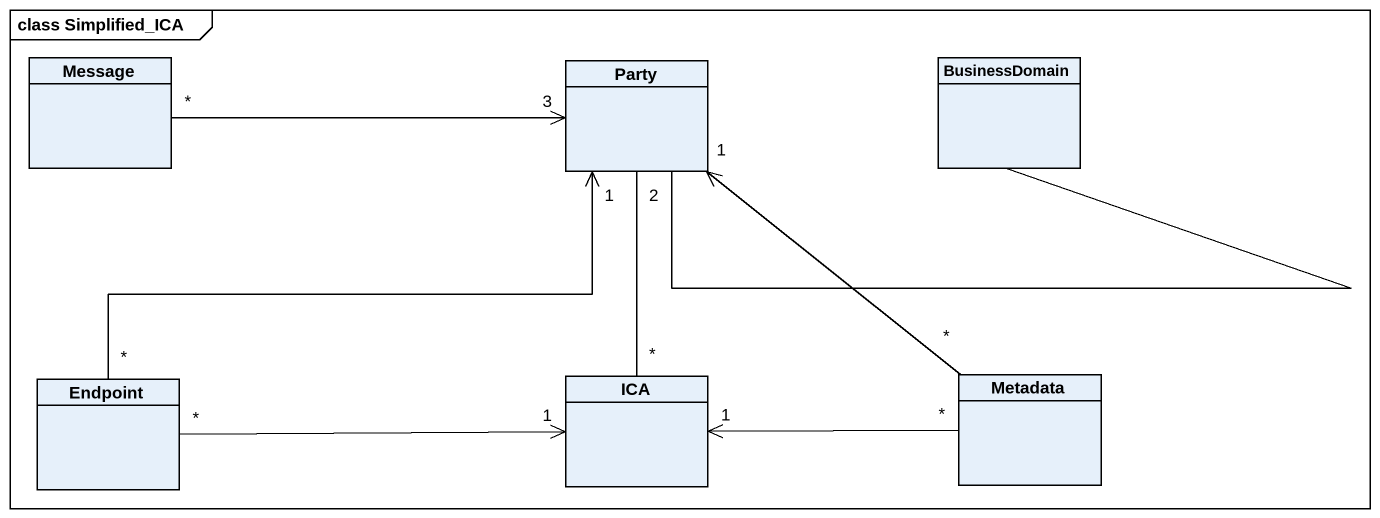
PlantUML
@startuml
mainframe class Simplified_ICA
hide circle
hide empty members
class Message
class Party
class BusinessDomain
class Endpoint
class ICA
class Metadata
Message "*" -right-> "3" Party
Party -right- BusinessDomain
Endpoint "*" -up-> "1" Party
Endpoint "*" -right-> "1" ICA
ICA "*" -up- "2" Party
Metadata "*" -up-> "1" Party
Metadata "*" -left-> "1" ICA
@enduml
